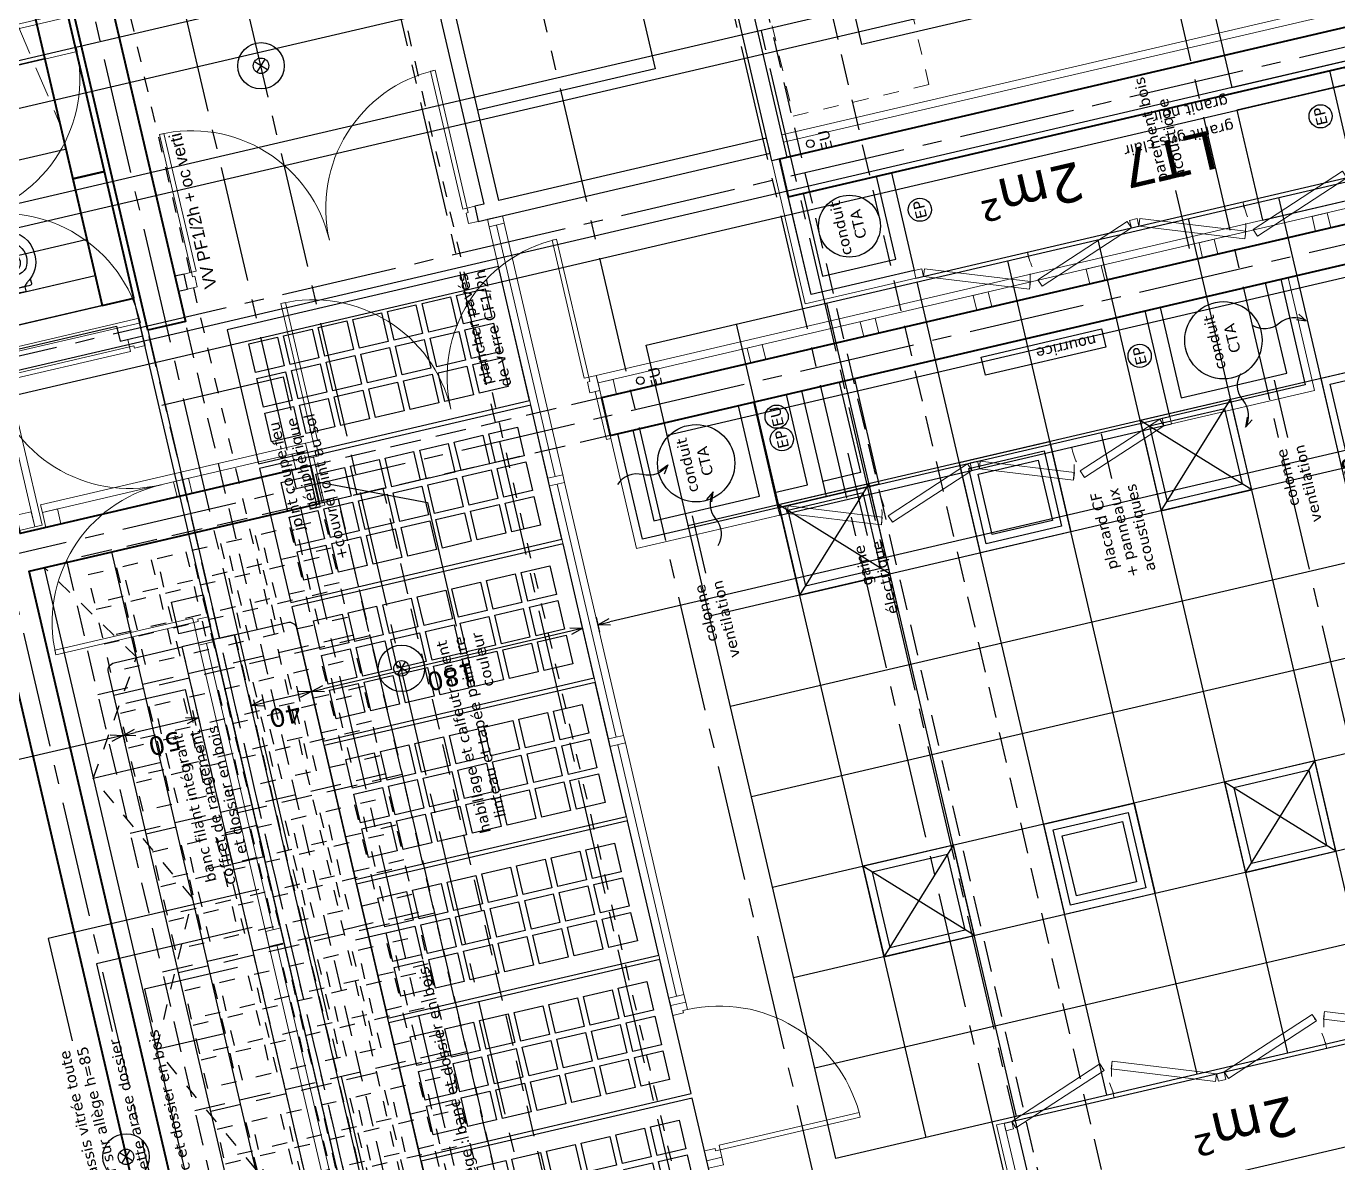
# Model space of a CAD drawing. Header units: metres. Extents: x -49 to 867749, y -579737 to 170817.
# Drawn here: x 867379.56 to 867388.03, y -409025.56 to -409018.21 of the extents above; entities that cross this region are included whole.
import ezdxf
from ezdxf.enums import TextEntityAlignment as Align

# ---------------------------------------------------------------- set-up
doc = ezdxf.new("R2010")
doc.units = ezdxf.units.M
doc.header["$MEASUREMENT"] = 0
doc.header["$PDMODE"] = 3
doc.header["$PDSIZE"] = 0.1
for name, pattern in [('01', [0.15, 0.1, -0.05]), ('02', [0.28, 0.2, -0.08]), ('AXES2', [1.125, 0.75, -0.125, 0.125, -0.125]), ('POINTILLE', [0.25, 0, -0.25])]:
    doc.linetypes.add(name, pattern=pattern)
for name, color, linetype in [('00-AXE-0.00', 14, 'AXES2'), ('01-CLOISON-0.25', 3, 'Continuous'), ('01-SANITAIRE-0.15', 44, 'Continuous'), ('02-VU-CACHE-01-0.10', 133, '01'), ('02-VU-CACHE-02-0.10', 133, '02'), ('02-VU-POINT-05-0.10', 133, 'POINTILLE'), ('06-COT-50&100-0.20', 2, 'Continuous'), ('06-TXT-DETAILS-DIVERS-02.20', 2, 'Continuous'), ('06-TXT-DIVERS-0.20', 70, 'Continuous'), ('06-TXT-ETIQUETTES SURFACES', 210, 'Continuous'), ('07-CHAUFFAGE-0.13', 210, 'Continuous'), ('07-CTA-0.13', 163, 'Continuous'), ('07-PLAFONDS-0.13', 5, 'Continuous'), ('07-SOLS-0.13', 211, 'Continuous'), ('08-VU-0.08', 56, 'Continuous'), ('08-VU-0.13', 44, 'Continuous'), ('08-VU-0.20', 32, 'Continuous'), ('10-DEMOL-GO-0.25', 1, 'Continuous')]:
    doc.layers.add(name, color=color, linetype=linetype)
for name, color, linetype, lineweight in [('01-BETON-0.40', 4, 'Continuous', 40), ('01-MEN-CP-0.15', 2, 'Continuous', 18), ('01-MOBILIER-0.10', 10, 'Continuous', 9)]:
    doc.layers.add(name, color=color, linetype=linetype, lineweight=lineweight)
doc.styles.add('COT', font='verdana.ttf')
doc.styles.add('locaux 100', font='verdana.ttf', dxfattribs={"height": 0.22})
doc.styles.add('locaux 20', font='verdana.ttf', dxfattribs={"height": 0.07})
doc.styles.get("Standard").update_dxf_attribs({"font": 'arial.ttf'})
doc.dimstyles.new('COT50', dxfattribs={"dimtxt": 0.12, "dimasz": 0.08, "dimexe": 0.05, "dimexo": 0, "dimgap": 0.05, "dimtad": 1, "dimdec": 0, "dimlfac": 100, "dimzin": 0, "dimdsep": 46, "dimtxsty": 'COT', "dimblk": 'OPEN30', "dimcen": 0.04, "dimdle": 0.05, "dimclrd": 256, "dimclre": 256, "dimclrt": 6, "dimadec": 0, "dimazin": 0, "dimtm": 1e-09, "dimtfac": 1, "dimtdec": 0, "dimtmove": 1, "dimatfit": 0, "dimldrblk": 'OPEN30', "dimfxl": 0.05, "dimfxlon": 1, "dimtolj": 1, "dimtzin": 0, "dimlwd": -1, "dimlwe": -1, "dimarcsym": 0})

# ---------------------------------------------------------------- blocks, each defined once
blk = doc.blocks.new('ModulePlancherVerre')
at = {"layer": '08-VU-0.13'}
for points in [[(0.12, 1.685), (0.31, 1.685), (0.31, 1.495), (0.12, 1.495)], [(0.35, 1.685), (0.54, 1.685), (0.54, 1.495), (0.35, 1.495)], [(0.58, 1.685), (0.77, 1.685), (0.77, 1.495), (0.58, 1.495)], [(0.12, 1.455), (0.31, 1.455), (0.31, 1.265), (0.12, 1.265)], [(0.35, 1.455), (0.54, 1.455), (0.54, 1.265), (0.35, 1.265)], [(0.58, 1.455), (0.77, 1.455), (0.77, 1.265), (0.58, 1.265)], [(0.12, 1.225), (0.31, 1.225), (0.31, 1.035), (0.12, 1.035)], [(0.35, 1.225), (0.54, 1.225), (0.54, 1.035), (0.35, 1.035)], [(0.58, 1.225), (0.77, 1.225), (0.77, 1.035), (0.58, 1.035)], [(0.12, 0.995), (0.31, 0.995), (0.31, 0.805), (0.12, 0.805)], [(0.35, 0.995), (0.54, 0.995), (0.54, 0.805), (0.35, 0.805)], [(0.58, 0.995), (0.77, 0.995), (0.77, 0.805), (0.58, 0.805)], [(0.12, 0.765), (0.31, 0.765), (0.31, 0.575), (0.12, 0.575)], [(0.35, 0.765), (0.54, 0.765), (0.54, 0.575), (0.35, 0.575)], [(0.58, 0.765), (0.77, 0.765), (0.77, 0.575), (0.58, 0.575)], [(0.12, 0.535), (0.31, 0.535), (0.31, 0.345), (0.12, 0.345)], [(0.35, 0.535), (0.54, 0.535), (0.54, 0.345), (0.35, 0.345)], [(0.58, 0.535), (0.77, 0.535), (0.77, 0.345), (0.58, 0.345)], [(0.12, 0.305), (0.31, 0.305), (0.31, 0.115), (0.12, 0.115)], [(0.35, 0.305), (0.54, 0.305), (0.54, 0.115), (0.35, 0.115)], [(0.58, 0.305), (0.77, 0.305), (0.77, 0.115), (0.58, 0.115)]]:
    blk.add_lwpolyline(points, close=True, dxfattribs=at)
at = {"layer": '08-VU-0.20'}
blk.add_lwpolyline([(0, 0), (0.89, 0), (0.89, 1.8), (0, 1.8)], close=True, dxfattribs=at)
blk = doc.blocks.new('LuminaireSuspendu')
for p, q in [((-0.0354, 0.0354), (0.0354, -0.0354)), ((-0.0354, -0.0354), (0.0354, 0.0354))]:
    blk.add_line(p, q)
for radius in [0.15, 0.05]:
    blk.add_circle((0, 0), radius)
blk = doc.blocks.new('_Open30')
at = {"color": 0, "linetype": 'ByBlock', "lineweight": -2}
for p, q in [((-1, 0.27), (0, 0)), ((0, 0), (-1, -0.27)), ((0, 0), (-1, 0))]:
    blk.add_line(p, q, dxfattribs=at)
blk = doc.blocks.new('*D174')
at = {"layer": '06-COT-50&100-0.20', "transparency": 16777216}
for p, q in [((867383.164, -409022.1551), (867383.1413, -409022.0577)), ((867383.0747, -409022.1246), (867381.4776, -409022.4969)), ((867381.3883, -409022.4664), (867381.411, -409022.5638))]:
    blk.add_line(p, q, dxfattribs=at)
at = {"layer": 'Defpoints', "color": 0, "transparency": 16777216}
for p in [(867381.3282, -409022.2084), (867383.2218, -409022.4029), (867381.3997, -409022.5151)]:
    blk.add_point(p, dxfattribs=at)
at = {"layer": '06-COT-50&100-0.20', "transparency": 16777216, "xscale": 0.08, "yscale": 0.08, "zscale": 0.08}
for p, rotation in [((867383.1527, -409022.1064), 13.12127038304243), ((867381.3997, -409022.5151), 193.1212703830424)]:
    blk.add_blockref('_Open30', p, dxfattribs=dict(at, rotation=rotation))
at = {"layer": '06-COT-50&100-0.20', "color": 6, "transparency": 16777216, "insert": (867382.3017, -409022.4206), "char_height": 0.12, "attachment_point": 5, "rotation": 193.12127, "style": 'COT'}
blk.add_mtext('\\A1;180', dxfattribs=at)
blk = doc.blocks.new('*D175')
at = {"layer": '06-COT-50&100-0.20', "transparency": 16777216}
for p, q in [((867380.1699, -409022.7497), (867380.1926, -409022.8471)), ((867380.1033, -409022.8165), (867378.5062, -409023.1888)), ((867378.4169, -409023.1583), (867378.4396, -409023.2557))]:
    blk.add_line(p, q, dxfattribs=at)
at = {"layer": 'Defpoints', "color": 0, "transparency": 16777216}
for p in [(867380.0859, -409022.3894), (867378.2951, -409022.6357), (867378.4282, -409023.207)]:
    blk.add_point(p, dxfattribs=at)
at = {"layer": '06-COT-50&100-0.20', "transparency": 16777216, "xscale": 0.08, "yscale": 0.08, "zscale": 0.08}
for p, rotation in [((867380.1812, -409022.7984), 13.12127038304243), ((867378.4282, -409023.207), 193.1212703830424)]:
    blk.add_blockref('_Open30', p, dxfattribs=dict(at, rotation=rotation))
at = {"layer": '06-COT-50&100-0.20', "color": 6, "transparency": 16777216, "insert": (867379.3303, -409023.1125), "char_height": 0.12, "attachment_point": 5, "rotation": 193.12127, "style": 'COT'}
blk.add_mtext('\\A1;180', dxfattribs=at)
blk = doc.blocks.new('Eclairage-Pl-60x60')
for p, q in [((-0.3, 0.3), (0.3, -0.3)), ((-0.3, -0.3), (0.3, 0.3))]:
    blk.add_line(p, q)
for points in [[(-0.3, -0.3), (0.3, -0.3), (0.3, 0.3), (-0.3, 0.3)], [(-0.25, -0.25), (0.25, -0.25), (0.25, 0.25), (-0.25, 0.25)]]:
    blk.add_lwpolyline(points, close=True)
blk = doc.blocks.new('P180')
for points in [[(-1.85, 0.915), (-1.85, 0), (-1.88, 0), (-1.88, 0.915)], [(-0.08, 0.915), (-0.08, 0), (-0.05, 0), (-0.05, 0.915)], [(0, 0), (0, -0.1), (-0.065, -0.1), (-0.065, -0.03), (-0.05, -0.03), (-0.05, 0)]]:
    blk.add_lwpolyline(points, close=True)
at = {"linetype": 'Continuous'}
blk.add_lwpolyline([(-1.93, 0), (-1.93, -0.1), (-1.865, -0.1), (-1.865, -0.03), (-1.88, -0.03), (-1.88, 0)], close=True, dxfattribs=at)
for centre, start, end in [((-1.88, 0), 0, 90), ((-0.05, 0), 90, 180)]:
    blk.add_arc(centre, 0.915, start, end)
at = {"linetype": 'Continuous', "text_generation_flag": 6}
blk.add_attdef('TEXTE', (-0.1883, 0.5982), '', height=0.08, rotation=90, dxfattribs=at)
blk = doc.blocks.new('*D180')
at = {"layer": '06-COT-50&100-0.20', "transparency": 16777216}
for p, q in [((867380.6568, -409022.6362), (867380.6795, -409022.7335)), ((867380.1699, -409022.7497), (867380.1926, -409022.8471)), ((867380.5903, -409022.703), (867380.2592, -409022.7802))]:
    blk.add_line(p, q, dxfattribs=at)
at = {"layer": 'Defpoints', "color": 0, "transparency": 16777216}
for p in [(867380.5615, -409022.2272), (867380.0859, -409022.3894), (867380.1812, -409022.7984)]:
    blk.add_point(p, dxfattribs=at)
at = {"layer": '06-COT-50&100-0.20', "transparency": 16777216, "xscale": 0.08, "yscale": 0.08, "zscale": 0.08}
for p, rotation in [((867380.6682, -409022.6848), 13.12127038304243), ((867380.1812, -409022.7984), 193.1212703830424)]:
    blk.add_blockref('_Open30', p, dxfattribs=dict(at, rotation=rotation))
at = {"layer": '06-COT-50&100-0.20', "color": 6, "transparency": 16777216, "insert": (867380.4502, -409022.8511), "char_height": 0.12, "attachment_point": 5, "rotation": 193.12127, "style": 'COT'}
blk.add_mtext('\\A1;50', dxfattribs=at)
blk = doc.blocks.new('*D181')
at = {"layer": '06-COT-50&100-0.20', "transparency": 16777216}
for p, q in [((867381.3875, -409022.4668), (867381.4102, -409022.5642)), ((867380.9979, -409022.5576), (867381.0206, -409022.655)), ((867381.3209, -409022.5337), (867381.0872, -409022.5882))]:
    blk.add_line(p, q, dxfattribs=at)
at = {"layer": 'Defpoints', "color": 0, "transparency": 16777216}
for p in [(867380.9024, -409022.1477), (867381.3033, -409022.1056), (867381.0093, -409022.6063)]:
    blk.add_point(p, dxfattribs=at)
at = {"layer": '06-COT-50&100-0.20', "transparency": 16777216, "xscale": 0.08, "yscale": 0.08, "zscale": 0.08}
for p, rotation in [((867381.3988, -409022.5155), 13.12127038304243), ((867381.0093, -409022.6063), 193.1212703830424)]:
    blk.add_blockref('_Open30', p, dxfattribs=dict(at, rotation=rotation))
at = {"layer": '06-COT-50&100-0.20', "color": 6, "transparency": 16777216, "insert": (867381.2296, -409022.6704), "char_height": 0.12, "attachment_point": 5, "rotation": 193.12127, "style": 'COT'}
blk.add_mtext('\\A1;40', dxfattribs=at)
blk = doc.blocks.new('P90')
at = {"linetype": 'Continuous'}
for points in [[(-0.05, 0.9295), (-0.05, 0), (-0.08, 0), (-0.08, 0.9295)], [(-0.965, -0.03), (-0.965, -0.1), (-1.03, -0.1), (-1.03, 0), (-0.98, 0), (-0.98, -0.03)], [(0, 0), (0, -0.1), (-0.065, -0.1), (-0.065, -0.03), (-0.05, -0.03), (-0.05, 0)]]:
    blk.add_lwpolyline(points, close=True, dxfattribs=at)
blk.add_arc((-0.0434, -0.0064), 0.9366, 92.23877, 179.60621, dxfattribs=at)
at = {"linetype": 'Continuous', "text_generation_flag": 6}
blk.add_attdef('TEXTE', text='', height=0.08, rotation=90, dxfattribs=at).set_placement((-0.1883, 0.4692), align=Align.CENTER)
blk = doc.blocks.new('*D185')
at = {"layer": '06-COT-50&100-0.20', "transparency": 16777216}
for p, q in [((867393.2014, -409019.712), (867393.2241, -409019.8094)), ((867393.1349, -409019.7789), (867383.3278, -409022.0649)), ((867383.2385, -409022.0344), (867383.2612, -409022.1318))]:
    blk.add_line(p, q, dxfattribs=at)
at = {"layer": 'Defpoints', "color": 0, "transparency": 16777216}
for p in [(867392.6646, -409017.4088), (867382.6336, -409019.439), (867383.2499, -409022.0831)]:
    blk.add_point(p, dxfattribs=at)
at = {"layer": '06-COT-50&100-0.20', "transparency": 16777216, "xscale": 0.08, "yscale": 0.08, "zscale": 0.08}
for p, rotation in [((867393.2128, -409019.7607), 13.12127038304243), ((867383.2499, -409022.0831), 193.1212703830424)]:
    blk.add_blockref('_Open30', p, dxfattribs=dict(at, rotation=rotation))
at = {"layer": '06-COT-50&100-0.20', "color": 6, "transparency": 16777216, "insert": (867388.2569, -409021.0315), "char_height": 0.12, "attachment_point": 5, "rotation": 193.12127, "style": 'COT'}
blk.add_mtext('\\A1;1023', dxfattribs=at)
blk = doc.blocks.new('AID432')
for points, knots in [([(-0.0314, 0.0323), (-0.033, 0.0324), (-0.0346, 0.0321), (-0.0362, 0.0328), (-0.0362, 0.0328), (-0.0381, 0.0336), (-0.0397, 0.0348), (-0.0409, 0.0362), (-0.0409, 0.0362), (-0.0453, 0.0416), (-0.0509, 0.0475), (-0.0575, 0.0533), (-0.0575, 0.0533), (-0.0641, 0.059), (-0.0707, 0.0638), (-0.0758, 0.0668), (-0.0758, 0.0668), (-0.1187, 0.0979), (-0.1496, 0.1516), (-0.1496, 0.2167), (-0.1496, 0.2167), (-0.1496, 0.316), (-0.0882, 0.397), (0, 0.3974), (0, 0.3974), (0.0882, 0.3977), (0.1496, 0.3168), (0.1496, 0.2175), (0.1496, 0.2175), (0.1496, 0.1523), (0.1187, 0.0986), (0.0758, 0.0675), (0.0758, 0.0675), (0.0706, 0.0646), (0.064, 0.0598), (0.0575, 0.054), (0.0575, 0.054), (0.0509, 0.0482), (0.0453, 0.0423), (0.0409, 0.0369), (0.0409, 0.0369), (0.0397, 0.0355), (0.0381, 0.0343), (0.0362, 0.0335), (0.0362, 0.0335), (0.0346, 0.0329), (0.033, 0.0324), (0.0314, 0.0323), (0.0314, 0.0323), (0.0314, 0.0323), (-0.0314, 0.0323), (-0.0314, 0.0323)], [0, 0, 0, 0, 0.071429, 0.071429, 0.071429, 0.071439, 0.142857, 0.142857, 0.142857, 0.142867, 0.214286, 0.214286, 0.214286, 0.214296, 0.285714, 0.285714, 0.285714, 0.285724, 0.357143, 0.357143, 0.357143, 0.357153, 0.428571, 0.428571, 0.428571, 0.428581, 0.5, 0.5, 0.5, 0.50001, 0.571429, 0.571429, 0.571429, 0.571439, 0.642857, 0.642857, 0.642857, 0.642867, 0.714286, 0.714286, 0.714286, 0.714296, 0.785714, 0.785714, 0.785714, 0.785724, 0.857143, 0.857143, 0.857143, 0.857153, 1, 1, 1, 1]), ([(0, 0.1173), (-0.0701, 0.1183), (-0.0925, 0.164), (-0.0933, 0.2178), (-0.0933, 0.2178), (-0.094, 0.2716), (-0.0511, 0.3331), (0, 0.3356), (0, 0.3356), (0.0511, 0.3338), (0.094, 0.2723), (0.0933, 0.2185), (0.0933, 0.2185), (0.0925, 0.1647), (0.0701, 0.1191), (0, 0.1173)], [0, 0, 0, 0, 0.2, 0.2, 0.2, 0.20001, 0.4, 0.4, 0.4, 0.40001, 0.6, 0.6, 0.6, 0.60001, 1, 1, 1, 1]), ([(0, 0.1453), (-0.025, 0.1449), (-0.0471, 0.1687), (-0.0471, 0.1999), (-0.0471, 0.1999), (-0.0471, 0.2312), (-0.0248, 0.2561), (0, 0.2565), (0, 0.2565), (0.0248, 0.2568), (0.0471, 0.2319), (0.0471, 0.2006), (0.0471, 0.2006), (0.0471, 0.1694), (0.025, 0.1456), (0, 0.1453)], [0, 0, 0, 0, 0.2, 0.2, 0.2, 0.20001, 0.4, 0.4, 0.4, 0.40001, 0.6, 0.6, 0.6, 0.60001, 1, 1, 1, 1]), ([(-0.0861, 0.0745), (-0.0861, 0.0745), (-0.0861, 0.0444), (-0.0861, 0.0444), (-0.0861, 0.0444), (-0.0861, 0.0374), (-0.0803, 0.0323), (-0.0733, 0.0323), (-0.0733, 0.0323), (-0.0733, 0.0323), (-0.0332, 0.0323), (-0.0332, 0.0323), (-0.0332, 0.0323), (-0.0332, 0.0323), (0.0313, 0.0323), (0.0313, 0.0323), (0.0313, 0.0323), (0.0313, 0.0323), (0.0733, 0.0323), (0.0733, 0.0323), (0.0733, 0.0323), (0.0803, 0.0323), (0.0861, 0.0381), (0.0861, 0.0451), (0.0861, 0.0451), (0.0861, 0.0451), (0.0861, 0.0752), (0.0861, 0.0752)], [0, 0, 0, 0, 0.125, 0.125, 0.125, 0.12501, 0.25, 0.25, 0.25, 0.25001, 0.375, 0.375, 0.375, 0.37501, 0.5, 0.5, 0.5, 0.50001, 0.625, 0.625, 0.625, 0.62501, 0.75, 0.75, 0.75, 0.75001, 1, 1, 1, 1]), ([(-0.0394, 0.0322), (-0.0394, 0.0322), (-0.0394, 0.005), (-0.0394, 0.005), (-0.0394, 0.005), (-0.0394, 0.0007), (-0.0385, 0), (-0.0348, 0), (-0.0348, 0), (-0.0348, 0), (0.0348, 0), (0.0348, 0), (0.0348, 0), (0.0385, 0), (0.0394, 0.0006), (0.0394, 0.0053), (0.0394, 0.0053), (0.0394, 0.0053), (0.0394, 0.0321), (0.0394, 0.0321)], [0, 0, 0, 0, 0.166667, 0.166667, 0.166667, 0.166677, 0.333333, 0.333333, 0.333333, 0.333343, 0.5, 0.5, 0.5, 0.50001, 0.666667, 0.666667, 0.666667, 0.666677, 1, 1, 1, 1])]:
    blk.add_open_spline(points, degree=3, knots=knots)
blk = doc.blocks.new('*D843')
at = {"layer": '06-COT-50&100-0.20', "transparency": 16777216}
for p, q in [((867388.7045, -409019.6079), (867388.8019, -409019.5852)), ((867393.4566, -409039.774), (867388.7714, -409019.6745)), ((867393.426, -409039.8633), (867393.5234, -409039.8406))]:
    blk.add_line(p, q, dxfattribs=at)
at = {"layer": 'Defpoints', "color": 0, "transparency": 16777216}
for p in [(867388.7532, -409019.5966), (867387.7002, -409019.842), (867393.0415, -409039.9529)]:
    blk.add_point(p, dxfattribs=at)
at = {"layer": '06-COT-50&100-0.20', "transparency": 16777216, "xscale": 0.08, "yscale": 0.08, "zscale": 0.08}
for p, rotation in [((867388.7532, -409019.5966), 103.1212703830424), ((867393.4747, -409039.8519), 283.1212703830424)]:
    blk.add_blockref('_Open30', p, dxfattribs=dict(at, rotation=rotation))
at = {"layer": '06-COT-50&100-0.20', "color": 6, "transparency": 16777216, "insert": (867391.0042, -409029.7498), "char_height": 0.12, "attachment_point": 5, "rotation": 103.12127, "style": 'COT'}
blk.add_mtext('\\A1;2080', dxfattribs=at)
blk = doc.blocks.new('A$C7BBE718B')
at = {"layer": '01-SANITAIRE-0.15'}
blk.add_lwpolyline([(0.0604, 0.0246), (0, 0), (0.0369, 0.0538)], dxfattribs=at)
blk.add_lwpolyline([(0, 0, -0.319902), (0.1732, 0.0247, 0.319902), (0.3463, 0.0495)], format="xyb", dxfattribs=at)
blk = doc.blocks.new('A$C63F82283')
at = {"layer": '02-VU-CACHE-01-0.10'}
for points in [[(0.12, 1.685), (0.31, 1.685), (0.31, 1.495), (0.12, 1.495)], [(0.35, 1.685), (0.54, 1.685), (0.54, 1.495), (0.35, 1.495)], [(0.58, 1.685), (0.77, 1.685), (0.77, 1.495), (0.58, 1.495)], [(0.12, 1.455), (0.31, 1.455), (0.31, 1.265), (0.12, 1.265)], [(0.35, 1.455), (0.54, 1.455), (0.54, 1.265), (0.35, 1.265)], [(0.58, 1.455), (0.77, 1.455), (0.77, 1.265), (0.58, 1.265)], [(0.12, 1.225), (0.31, 1.225), (0.31, 1.035), (0.12, 1.035)], [(0.35, 1.225), (0.54, 1.225), (0.54, 1.035), (0.35, 1.035)], [(0.58, 1.225), (0.77, 1.225), (0.77, 1.035), (0.58, 1.035)], [(0.12, 0.995), (0.31, 0.995), (0.31, 0.805), (0.12, 0.805)], [(0.35, 0.995), (0.54, 0.995), (0.54, 0.805), (0.35, 0.805)], [(0.58, 0.995), (0.77, 0.995), (0.77, 0.805), (0.58, 0.805)], [(0.12, 0.765), (0.31, 0.765), (0.31, 0.575), (0.12, 0.575)], [(0.35, 0.765), (0.54, 0.765), (0.54, 0.575), (0.35, 0.575)], [(0.58, 0.765), (0.77, 0.765), (0.77, 0.575), (0.58, 0.575)], [(0.12, 0.535), (0.31, 0.535), (0.31, 0.345), (0.12, 0.345)], [(0.35, 0.535), (0.54, 0.535), (0.54, 0.345), (0.35, 0.345)], [(0.58, 0.535), (0.77, 0.535), (0.77, 0.345), (0.58, 0.345)], [(0.12, 0.305), (0.31, 0.305), (0.31, 0.115), (0.12, 0.115)], [(0.35, 0.305), (0.54, 0.305), (0.54, 0.115), (0.35, 0.115)], [(0.58, 0.305), (0.77, 0.305), (0.77, 0.115), (0.58, 0.115)]]:
    blk.add_lwpolyline(points, close=True, dxfattribs=at)
at = {"layer": '02-VU-CACHE-02-0.10'}
blk.add_lwpolyline([(0, 0), (0.89, 0), (0.89, 1.8), (0, 1.8)], close=True, dxfattribs=at)
blk = doc.blocks.new('A$C6E921B32')
at = {"layer": '07-SOLS-0.13'}
for points in [[(0.8793, 2.6), (0.8791, 12.8308), (0.7291, 12.8308), (0.7293, 2.6)], [(1.9293, 2.6), (1.9291, 12.8308), (1.7791, 12.8308), (1.7793, 2.6)], [(2.8293, 2.6), (2.8291, 12.8308), (2.5291, 12.8308), (2.5293, 2.6)]]:
    blk.add_lwpolyline(points, close=True, dxfattribs=at)
at = {"layer": '08-VU-0.08'}
for points in [[(0.7293, 4.7), (0, 4.7), (0, 2.7), (0.7293, 2.7)], [(1.7793, 4.7), (0.8793, 4.7), (0.8793, 2.7), (1.7793, 2.7)]]:
    blk.add_lwpolyline(points, close=True, dxfattribs=at)
at = {"layer": '07-SOLS-0.13', "char_height": 0.07, "width": 1.719112, "attachment_point": 4, "rotation": 90, "style": 'locaux 20'}
for s, insert in [('granit gris clair', (0.6443, 4.7424)), ('granit noir', (0.8107, 4.7424))]:
    blk.add_mtext(s, dxfattribs=dict(at, insert=insert))
blk = doc.blocks.new('*D850')
at = {"layer": '06-COT-50&100-0.20', "transparency": 16777216}
for p, q in [((867387.2128, -409012.768), (867387.1154, -409012.7907)), ((867388.6443, -409019.1291), (867387.1823, -409012.8572)), ((867388.7111, -409019.1957), (867388.6137, -409019.2184))]:
    blk.add_line(p, q, dxfattribs=at)
at = {"layer": 'Defpoints', "color": 0, "transparency": 16777216}
for p in [(867387.997, -409012.5852), (867387.1641, -409012.7793), (867389.5926, -409018.9902)]:
    blk.add_point(p, dxfattribs=at)
at = {"layer": '06-COT-50&100-0.20', "transparency": 16777216, "xscale": 0.08, "yscale": 0.08, "zscale": 0.08}
for p, rotation in [((867387.1641, -409012.7793), 103.1212703830424), ((867388.6624, -409019.207), 283.1212703830424)]:
    blk.add_blockref('_Open30', p, dxfattribs=dict(at, rotation=rotation))
at = {"layer": '06-COT-50&100-0.20', "color": 6, "transparency": 16777216, "insert": (867387.8038, -409016.0187), "char_height": 0.12, "attachment_point": 5, "rotation": 103.12127, "style": 'COT'}
blk.add_mtext('\\A1;660', dxfattribs=at)

msp = doc.modelspace()

# ---------------------------------------------------------------- linework, layer by layer
at = {"layer": '00-AXE-0.00'}
for p, q in [((867394.2401, -409060.8526), (867380.1955, -409000.6007)), ((867391.9808, -409061.0712), (867377.9361, -409000.8193)), ((867397.044, -409061.167), (867382.9993, -409000.9151)), ((867387.1272, -409048.7423), (867376.0594, -409001.2611)), ((867394.3101, -409061.8042), (867380.2655, -409001.5523)), ((867393.1387, -409062.0773), (867379.094, -409001.8254)), ((867391.3349, -409062.4977), (867377.2903, -409002.2458)), ((867390.9474, -409062.5881), (867376.9028, -409002.3362)), ((867386.0939, -409050.2592), (867375.026, -409002.7779)), ((867393.9944, -409016.9705), (867379.3125, -409020.3928)), ((867392.9611, -409018.4874), (867378.2791, -409021.9097))]:
    msp.add_line(p, q, dxfattribs=at)
at = {"layer": '01-BETON-0.40'}
for points in [[(867384.4243, -409019.0729), (867384.4811, -409019.3164), (867393.1028, -409017.3067), (867393.0461, -409017.0632)], [(867380.3407, -409020.1788), (867379.7019, -409017.4382), (867379.9454, -409017.3814), (867380.5842, -409020.1221)], [(867379.6629, -409017.4473), (867379.4584, -409017.4949), (867379.8561, -409019.2009), (867380.0606, -409019.1532)], [(867383.2741, -409020.617), (867383.3309, -409020.8605), (867392.0695, -409018.8235), (867392.0127, -409018.5801)], [(867379.8561, -409019.2009), (867380.047, -409020.0197), (867380.2515, -409019.9721), (867380.0606, -409019.1532)], [(867379.0236, -409020.4783), (867384.2105, -409042.7302), (867384.454, -409042.6734), (867384.3518, -409042.2352), (867386.2295, -409041.7975), (867386.1728, -409041.554), (867384.2951, -409041.9917), (867379.5736, -409021.7363), (867381.4513, -409021.2986), (867381.3945, -409021.0552), (867379.5168, -409021.4929), (867379.2671, -409020.4216), (867379.0236, -409020.4783)]]:
    msp.add_lwpolyline(points, close=True, dxfattribs=at)
at = {"layer": '01-CLOISON-0.25'}
for points in [[(867381.719, -409015.9561), (867381.5271, -409015.1327), (867383.4526, -409014.6839), (867384.473, -409019.0616), (867384.3756, -409019.0843), (867383.3779, -409014.804), (867381.6472, -409015.2074), (867381.8164, -409015.9334)], [(867384.3416, -409018.9382), (867382.6109, -409019.3416), (867382.0502, -409016.9365), (867381.9528, -409016.9592), (867382.5135, -409019.3643), (867382.4546, -409019.378), (867382.4773, -409019.4754), (867384.3643, -409019.0356)], [(867388.1298, -409019.1332), (867387.9822, -409018.5003), (867388.0796, -409018.4776), (867388.2045, -409019.0131), (867388.6768, -409018.903), (867388.552, -409018.3675), (867388.6493, -409018.3448), (867388.7969, -409018.9777)], [(867384.6286, -409019.9493), (867384.4811, -409019.3164), (867384.5785, -409019.2937), (867384.7033, -409019.8293), (867385.1757, -409019.7192), (867385.0508, -409019.1836), (867385.1482, -409019.1609), (867385.2957, -409019.7938)], [(867380.5977, -409019.9136), (867380.575, -409019.8162), (867380.5161, -409019.8299), (867380.5388, -409019.9273)], [(867387.6647, -409019.8503), (867387.8236, -409020.532), (867386.9471, -409020.7363), (867386.7882, -409020.0546), (867386.8856, -409020.0319), (867387.0218, -409020.6162), (867387.7035, -409020.4573), (867387.5673, -409019.873)], [(867377.849, -409020.722), (867377.8411, -409020.688), (867380.1394, -409020.1522), (867380.1621, -409020.2496), (867380.3082, -409020.2155), (867380.2515, -409019.9721), (867370.4541, -409022.2558), (867370.3361, -409021.7494), (867370.19, -409021.7834), (867370.3421, -409022.436), (867377.695, -409020.722), (867377.7029, -409020.7561)], [(867384.2561, -409020.6448), (867384.415, -409021.3266), (867383.5385, -409021.5309), (867383.3796, -409020.8492), (867383.477, -409020.8265), (867383.6132, -409021.4108), (867384.2949, -409021.2519), (867384.1587, -409020.6675)], [(867391.1162, -409024.7521), (867391.1616, -409024.9468), (867384.2908, -409026.5484), (867384.2454, -409026.3536)]]:
    msp.add_lwpolyline(points, close=True, dxfattribs=at)
for points in [[(867384.3923, -409021.2292), (867384.6065, -409021.1792), (867384.4703, -409020.5949), (867384.5677, -409020.5722), (867384.7266, -409021.2539), (867384.415, -409021.3266)], [(867384.8112, -409020.5154), (867384.9474, -409021.0998), (867384.7039, -409021.1565)], [(867384.9086, -409020.4927), (867385.0675, -409021.1745), (867384.7266, -409021.2539)]]:
    msp.add_lwpolyline(points, dxfattribs=at)
at = {"layer": '01-MEN-CP-0.15'}
for p, q in [((867382.9753, -409021.1255), (867382.5962, -409019.4991)), ((867383.3681, -409022.8103), (867382.9867, -409021.1741)), ((867381.1517, -409024.0543), (867380.7204, -409022.2039)), ((867383.7585, -409024.4854), (867383.3794, -409022.859)), ((867381.6021, -409025.9867), (867381.1744, -409024.1517))]:
    msp.add_line(p, q, dxfattribs=at)
for points in [[(867384.4503, -409018.9642), (867384.439, -409018.9155), (867390.5286, -409017.496), (867390.54, -409017.5447)], [(867383.2514, -409020.5196), (867383.2401, -409020.471), (867389.4952, -409019.0129), (867389.5066, -409019.0616)], [(867385.2957, -409019.7938), (867384.6286, -409019.9493), (867384.4243, -409019.0729), (867384.3756, -409019.0843), (867384.5913, -409020.0094), (867385.3071, -409019.8425)], [(867387.5145, -409019.5703), (867387.4872, -409019.5284), (867388.0651, -409019.1514), (867388.0924, -409019.1933)], [(867382.6449, -409019.4877), (867382.6336, -409019.439), (867382.5362, -409019.4617), (867382.5475, -409019.5104)], [(867386.7371, -409019.4579), (867386.7485, -409019.5066), (867386.6998, -409019.5179), (867386.6884, -409019.4692)], [(867387.4335, -409019.5892), (867387.4395, -409019.5396), (867386.7544, -409019.4569), (867386.7485, -409019.5066)], [(867387.868, -409019.4435), (867387.8907, -409019.5409), (867387.9881, -409019.5182), (867387.9654, -409019.4208)], [(867382.6449, -409019.4877), (867383.024, -409021.1141), (867382.9266, -409021.1368), (867382.5475, -409019.5104)], [(867386.1219, -409019.8949), (867386.0946, -409019.8531), (867386.6724, -409019.476), (867386.6998, -409019.5179)], [(867387.1376, -409019.6138), (867387.1603, -409019.7112), (867387.2577, -409019.6885), (867387.235, -409019.5911)], [(867385.3444, -409019.7825), (867385.3558, -409019.8312), (867385.3071, -409019.8425), (867385.2957, -409019.7938)], [(867386.0408, -409019.9138), (867386.0468, -409019.8642), (867385.3618, -409019.7815), (867385.3558, -409019.8312)], [(867386.4072, -409019.784), (867386.4299, -409019.8814), (867386.5273, -409019.8587), (867386.5046, -409019.7613)], [(867386.9471, -409020.7363), (867387.8236, -409020.532), (867387.6647, -409019.8503), (867387.7134, -409019.839), (867387.8836, -409020.5694), (867386.9584, -409020.785)], [(867385.6768, -409019.9543), (867385.6995, -409020.0517), (867385.7969, -409020.029), (867385.7742, -409019.9316)], [(867384.9464, -409020.1246), (867384.9691, -409020.2219), (867385.0664, -409020.1992), (867385.0437, -409020.1019)], [(867384.2159, -409020.2948), (867384.2386, -409020.3922), (867384.336, -409020.3695), (867384.3133, -409020.2721)], [(867379.3645, -409020.3989), (867379.6097, -409021.4507), (867379.6584, -409021.4393), (867379.4132, -409020.3875)], [(867383.3354, -409020.88), (867383.2628, -409020.5683), (867383.2335, -409020.5752), (867383.3062, -409020.8868)], [(867383.2514, -409020.5196), (867383.2741, -409020.617), (867383.3715, -409020.5943), (867383.3488, -409020.4969)], [(867386.9471, -409020.7363), (867386.9584, -409020.785), (867386.9097, -409020.7964), (867386.8984, -409020.7477)], [(867386.8824, -409020.7545), (867386.9097, -409020.7964), (867386.3968, -409021.1311), (867386.3694, -409021.0892)], [(867379.6597, -409021.3569), (867381.3718, -409020.9578), (867381.3605, -409020.9091), (867379.6483, -409021.3082)], [(867384.4263, -409021.3753), (867383.5011, -409021.5909), (867383.3309, -409020.8605), (867383.3796, -409020.8492), (867383.5385, -409021.5309), (867384.415, -409021.3266)], [(867381.2971, -409021.0779), (867381.2744, -409020.9805), (867381.3718, -409020.9578), (867381.3945, -409021.0552)], [(867381.485, -409021.3113), (867381.4124, -409020.9997), (867381.3832, -409021.0065), (867381.4558, -409021.3181)], [(867385.6407, -409021.0439), (867385.668, -409021.0858), (867385.1551, -409021.4205), (867385.1277, -409021.3786)], [(867385.7054, -409021.0258), (867385.7167, -409021.0745), (867385.668, -409021.0858), (867385.6567, -409021.0371)], [(867385.7227, -409021.0248), (867385.7167, -409021.0745), (867386.3248, -409021.1478), (867386.3308, -409021.0982)], [(867380.5303, -409021.2566), (867380.5076, -409021.1592), (867380.605, -409021.1365), (867380.6277, -409021.2339)], [(867383.0354, -409021.1628), (867383.024, -409021.1141), (867382.9266, -409021.1368), (867382.938, -409021.1855)], [(867383.0354, -409021.1628), (867383.4168, -409022.7989), (867383.3194, -409022.8216), (867382.938, -409021.1855)], [(867379.6824, -409021.4543), (867379.6597, -409021.3569), (867379.7571, -409021.3342), (867379.7798, -409021.4316)], [(867384.4637, -409021.3152), (867384.475, -409021.3639), (867384.4263, -409021.3753), (867384.415, -409021.3266)], [(867384.481, -409021.3143), (867384.475, -409021.3639), (867385.0831, -409021.4373), (867385.0891, -409021.3876)], [(867379.5123, -409021.4734), (867379.4896, -409021.376), (867379.587, -409021.3533), (867379.6097, -409021.4507)], [(867380.7691, -409022.1925), (867380.7464, -409022.0952), (867380.649, -409022.1179), (867380.6717, -409022.2152)], [(867382.1049, -409027.9231), (867380.7691, -409022.1925), (867380.6717, -409022.2152), (867382.0075, -409027.9458)], [(867383.4281, -409022.8476), (867383.4168, -409022.7989), (867383.3194, -409022.8216), (867383.3307, -409022.8703)], [(867383.4281, -409022.8476), (867383.8072, -409024.474), (867383.7098, -409024.4967), (867383.3307, -409022.8703)], [(867381.2231, -409024.1403), (867381.2004, -409024.0429), (867381.103, -409024.0656), (867381.1257, -409024.163)], [(867383.7212, -409024.5454), (867383.7098, -409024.4967), (867383.8072, -409024.474), (867383.8186, -409024.5227)], [(867387.3264, -409025.0163), (867387.2991, -409024.9744), (867387.8686, -409024.6028), (867387.8959, -409024.6447)], [(867388.6176, -409024.7153), (867388.6236, -409024.6657), (867387.9485, -409024.5842), (867387.9425, -409024.6338)], [(867385.9532, -409025.3364), (867385.9259, -409025.2945), (867386.4954, -409024.9229), (867386.5227, -409024.9648)], [(867387.2444, -409025.0354), (867387.2504, -409024.9857), (867386.5753, -409024.9043), (867386.5693, -409024.9539)], [(867387.3104, -409025.0231), (867387.2991, -409024.9744), (867387.2504, -409024.9857), (867387.2618, -409025.0344)], [(867386.0248, -409025.9389), (867385.8772, -409025.3058), (867385.8285, -409025.3172), (867385.9761, -409025.9502)], [(867385.8886, -409025.3545), (867385.8772, -409025.3058), (867385.9259, -409025.2945), (867385.9373, -409025.3432)], [(867383.9664, -409025.5972), (867383.955, -409025.5485), (867384.0524, -409025.5258), (867384.0637, -409025.5745)]]:
    msp.add_lwpolyline(points, close=True, dxfattribs=at)
at = {"layer": '01-MEN-CP-0.15', "linetype": '02'}
msp.add_lwpolyline([(867378.8007, -409019.0781, -0.36397), (867379.3819, -409017.9314), (867379.7745, -409018.8511)], format="xyb", dxfattribs=at)
at = {"layer": '01-MEN-CP-0.15'}
msp.add_lwpolyline([(867378.8007, -409019.0781), (867378.8007, -409019.0781), (867379.0277, -409020.052), (867380.0016, -409019.825), (867379.7745, -409018.8511)], dxfattribs=at)
at = {"layer": '01-MEN-CP-0.15', "linetype": '01', "ltscale": 0.5}
for centre, radius, start, end in [((867386.7485, -409019.5066), 0.69, 353.12127, 13.12127), ((867388.0924, -409019.1933), 0.69, 193.12127, 213.12127), ((867385.3558, -409019.8312), 0.69, 353.12127, 13.12127), ((867386.6998, -409019.5179), 0.69, 193.12127, 213.12127), ((867386.9097, -409020.7964), 0.6125, 193.12127, 213.12127), ((867385.7167, -409021.0745), 0.6125, 353.12127, 13.12127), ((867385.668, -409021.0858), 0.6125, 193.12127, 213.12127), ((867384.475, -409021.3639), 0.6125, 353.12127, 13.12127), ((867387.2991, -409024.9744), 0.68, 13.12127, 33.12127), ((867388.6236, -409024.6657), 0.68, 173.12127, 193.12127), ((867385.9259, -409025.2945), 0.68, 13.12127, 33.12127), ((867387.2504, -409024.9857), 0.68, 173.12127, 193.12127)]:
    msp.add_arc(centre, radius, start, end, dxfattribs=at)
at = {"layer": '01-MOBILIER-0.10', "linetype": '01'}
msp.add_lwpolyline([(867384.5137, -409018.7954), (867385.3902, -409018.5911), (867384.9361, -409016.6433), (867384.0596, -409016.8476)], close=True, dxfattribs=at)
at = {"layer": '01-SANITAIRE-0.15', "linetype": '02'}
msp.add_lwpolyline([(867397.376, -409053.0392), (867395.5037, -409045.0067), (867389.6767, -409040.9781), (867382.6332, -409010.7611), (867382.0945, -409010.4261), (867378.3501, -409011.2989), (867378.0151, -409011.8375), (867378.9925, -409016.0305), (867378.6029, -409016.1213), (867377.588, -409011.767), (867378.098, -409010.9469), (867382.1651, -409009.9989), (867382.9851, -409010.5089), (867390.0312, -409040.7369), (867395.8582, -409044.7655), (867397.8032, -409053.1098), (867397.1733, -409054.1226), (867392.2196, -409055.2773), (867392.1288, -409054.8877), (867396.9211, -409053.7706)], close=True, dxfattribs=at)
at = {"layer": '01-SANITAIRE-0.15'}
for centre, radius in [((867387.9229, -409018.7965), 0.075), ((867384.6235, -409018.9729), 0.025), ((867384.8771, -409019.5064), 0.2), ((867385.3324, -409019.4003), 0.075), ((867386.7532, -409020.3451), 0.075), ((867383.5252, -409020.5049), 0.025), ((867384.4062, -409020.7382), 0.075), ((867384.4402, -409020.8843), 0.075)]:
    msp.add_circle(centre, radius, dxfattribs=at)
at = {"layer": '02-VU-CACHE-01-0.10', "linetype": '02'}
for p, q in [((867382.41, -409027.9547), (867380.5842, -409020.1221)), ((867382.1665, -409028.0114), (867380.3407, -409020.1788))]:
    msp.add_line(p, q, dxfattribs=at)
at = {"layer": '02-VU-CACHE-01-0.10'}
msp.add_lwpolyline([(867388.6751, -409046.7797), (867380.8208, -409013.0846), (867379.1379, -409013.4769), (867386.9922, -409047.172)], close=True, dxfattribs=at)
at = {"layer": '02-VU-CACHE-02-0.10'}
for p, q in [((867383.2741, -409020.617), (867381.3945, -409021.0552)), ((867383.3309, -409020.8605), (867381.4513, -409021.2986))]:
    msp.add_line(p, q, dxfattribs=at)
msp.add_lwpolyline([(867386.5846, -409041.458), (867381.8631, -409021.2026), (867381.5709, -409021.2708), (867386.2924, -409041.5261)], close=True, dxfattribs=at)
at = {"layer": '02-VU-POINT-05-0.10', "ltscale": 0.25}
msp.add_lwpolyline([(867382.1276, -409028.0205), (867380.766, -409022.1795), (867380.5615, -409022.2272), (867381.923, -409028.0682)], dxfattribs=at)
msp.add_lwpolyline([(867380.9024, -409022.1477), (867382.2639, -409027.9887), (867382.1665, -409028.0114), (867380.805, -409022.1704)], close=True, dxfattribs=at)
at = {"layer": '06-TXT-DETAILS-DIVERS-02.20'}
for points in [[(867387.0748, -409019.6512), (867386.9872, -409019.2758)], [(867380.4322, -409020.6641), (867381.2158, -409020.4815), (867381.2658, -409020.6961)], [(867387.7108, -409020.8724), (867387.6246, -409020.5027)], [(867386.574, -409021.1373), (867386.5068, -409020.849)], [(867384.8669, -409020.9733), (867384.9911, -409021.5063)], [(867381.4406, -409021.1603), (867382.1486, -409021.2927), (867382.3351, -409022.093)], [(867383.9488, -409021.7493), (867383.8626, -409021.3797)], [(867380.1985, -409022.5911), (867380.5822, -409022.5016), (867380.6323, -409022.7162)], [(867381.0577, -409023.7953), (867379.6976, -409024.1123), (867379.8518, -409024.7742)], [(867381.0166, -409024.0407), (867380.0088, -409024.2756), (867380.1109, -409024.7138)], [(867381.684, -409024.1209), (867382.0677, -409024.0315), (867382.1177, -409024.2461)], [(867380.9203, -409024.2989), (867380.32, -409024.4388), (867380.37, -409024.6534)]]:
    msp.add_lwpolyline(points, dxfattribs=at)
at = {"layer": '07-CHAUFFAGE-0.13'}
msp.add_lwpolyline([(867386.5346, -409020.2883), (867385.7555, -409020.4699), (867385.7283, -409020.353), (867386.5074, -409020.1714)], close=True, dxfattribs=at)
at = {"layer": '07-CTA-0.13', "ltscale": 0.25}
for centre in [(867387.2945, -409020.2446), (867383.8859, -409021.0392)]:
    msp.add_circle(centre, 0.25, dxfattribs=at)
at = {"layer": '07-PLAFONDS-0.13'}
for p, q in [((867375.6817, -409019.3533), (867379.6714, -409018.4233)), ((867392.4638, -409018.8163), (867383.6988, -409020.8594)), ((867375.8179, -409019.9376), (867379.8063, -409019.008)), ((867388.8788, -409024.5806), (867387.6529, -409019.3216)), ((867392.6, -409019.4006), (867383.835, -409021.4437)), ((867388.2945, -409024.7168), (867387.0686, -409019.4578)), ((867375.9541, -409020.522), (867379.9412, -409019.5926)), ((867387.7101, -409024.853), (867386.4843, -409019.594)), ((867387.1258, -409024.9892), (867385.8999, -409019.7302)), ((867386.5415, -409025.1254), (867385.3156, -409019.8664)), ((867392.7363, -409019.9849), (867383.9712, -409022.0281)), ((867385.9571, -409025.2617), (867384.7313, -409020.0026)), ((867385.3728, -409025.3979), (867384.1469, -409020.1388)), ((867392.8725, -409020.5693), (867384.1074, -409022.6124)), ((867393.0087, -409021.1536), (867384.2436, -409023.1967)), ((867393.1449, -409021.7379), (867384.3798, -409023.7811)), ((867393.2811, -409022.3223), (867384.5161, -409024.3654)), ((867393.4173, -409022.9066), (867384.6523, -409024.9497))]:
    msp.add_line(p, q, dxfattribs=at)
for points in [[(867376.054, -409020.9505), (867380.047, -409020.0197), (867378.6213, -409013.9037), (867374.6284, -409014.8345)], [(867387.0625, -409014.1454), (867387.8797, -409017.6514), (867384.958, -409018.3324), (867384.1408, -409014.8264)], [(867384.7885, -409025.5341), (867383.5626, -409020.2751), (867392.3276, -409018.2319), (867393.5535, -409023.491)]]:
    msp.add_lwpolyline(points, close=True, dxfattribs=at)
at = {"layer": '07-PLAFONDS-0.13', "color": 1}
for points in [[(867388.0616, -409021.0746), (867387.9254, -409020.4903), (867388.5097, -409020.3541), (867388.6459, -409020.9384)], [(867388.0989, -409021.0146), (867387.9854, -409020.5276), (867388.4724, -409020.4141), (867388.5859, -409020.9011)], [(867385.7242, -409021.6194), (867385.588, -409021.0351), (867386.1724, -409020.8989), (867386.3086, -409021.4832)], [(867385.7616, -409021.5594), (867385.6481, -409021.0724), (867386.135, -409020.9589), (867386.2485, -409021.4459)], [(867385.7989, -409021.4993), (867385.7081, -409021.1098), (867386.0977, -409021.019), (867386.1885, -409021.4085)], [(867386.2691, -409023.9568), (867386.1329, -409023.3724), (867386.7172, -409023.2362), (867386.8534, -409023.8206)], [(867386.3064, -409023.8967), (867386.1929, -409023.4098), (867386.6798, -409023.2963), (867386.7934, -409023.7832)], [(867386.3437, -409023.8367), (867386.2529, -409023.4471), (867386.6425, -409023.3563), (867386.7333, -409023.7459)]]:
    msp.add_lwpolyline(points, close=True, dxfattribs=at)
at = {"layer": '08-VU-0.08'}
for p, q in [((867382.1276, -409028.0205), (867380.2515, -409019.9721)), ((867380.3407, -409020.1788), (867380.805, -409022.1704)), ((867380.4268, -409022.9741), (867379.9888, -409023.0763)), ((867380.8355, -409024.7271), (867380.3974, -409024.8293))]:
    msp.add_line(p, q, dxfattribs=at)
at = {"layer": '08-VU-0.13'}
for p, q in [((867385.3071, -409019.8425), (867388.1411, -409019.1819)), ((867384.415, -409021.3266), (867386.9471, -409020.7363)), ((867384.4263, -409021.3753), (867386.9584, -409020.785)), ((867385.8772, -409025.3058), (867390.0455, -409024.3342))]:
    msp.add_line(p, q, dxfattribs=at)
for points in [[(867381.7834, -409015.7918), (867382.9298, -409015.5245), (867383.621, -409018.4901), (867382.4747, -409018.7573)], [(867377.0799, -409020.506), (867380.0016, -409019.825)]]:
    msp.add_lwpolyline(points, dxfattribs=at)
for points in [[(867384.8307, -409041.8669), (867380.1092, -409021.6115), (867379.5736, -409021.7363), (867384.2951, -409041.9917)], [(867379.5738, -409021.7363), (867379.6712, -409021.7136), (867384.3926, -409041.969), (867384.2951, -409041.9917)], [(867382.2639, -409027.9887), (867380.9024, -409022.1477), (867380.5615, -409022.2272), (867381.923, -409028.0682)]]:
    msp.add_lwpolyline(points, close=True, dxfattribs=at)
at = {"layer": '08-VU-0.13', "linetype": 'POINTILLE', "ltscale": 0.25}
for points in [[(867379.9888, -409023.0763), (867380.268, -409022.2928), (867379.6712, -409021.7136)], [(867380.3974, -409024.8293), (867380.6312, -409023.8506), (867379.9888, -409023.0763)], [(867380.806, -409026.5823), (867381.0398, -409025.6037), (867380.3974, -409024.8293)]]:
    msp.add_lwpolyline(points, dxfattribs=at)
at = {"layer": '08-VU-0.13'}
for points in [[(867380.805, -409022.1704), (867381.2432, -409022.0683, -0.414214), (867381.3033, -409022.1056), (867383.0507, -409029.6022, -0.414214), (867383.0134, -409029.6623), (867382.8186, -409029.7077)], [(867381.4361, -409028.1817), (867380.0859, -409022.3894, -0.414214), (867380.1233, -409022.3293), (867380.5615, -409022.2272)]]:
    msp.add_lwpolyline(points, format="xyb", dxfattribs=at)
at = {"layer": '10-DEMOL-GO-0.25'}
for points in [[(867380.5417, -409022.1421), (867380.494, -409021.9375), (867380.6985, -409021.8899), (867380.7462, -409022.0944)], [(867380.889, -409023.6321), (867380.8413, -409023.4276), (867381.0458, -409023.3799), (867381.0935, -409023.5844)]]:
    msp.add_lwpolyline(points, close=True, dxfattribs=at)

# ---------------------------------------------------------------- block references
for name, p, rotation in [('A$C6E921B32', (867392.1248, -409018.3999), 103.121270379485), ('ModulePlancherVerre', (867382.8095, -409020.6345), 103.1212703798635), ('ModulePlancherVerre', (867383.0184, -409021.5304), 103.1212703798635), ('A$C63F82283', (867381.7703, -409022.1262), 103.121270379485), ('ModulePlancherVerre', (867383.2272, -409022.4264), 103.1212703798635), ('A$C63F82283', (867381.9792, -409023.0222), 103.121270379485), ('ModulePlancherVerre', (867383.4361, -409023.3224), 103.1212703798635), ('A$C63F82283', (867382.1881, -409023.9185), 103.121270379485), ('ModulePlancherVerre', (867383.6449, -409024.2184), 103.1212703798635), ('A$C63F82283', (867382.397, -409024.8148), 103.121270379485), ('ModulePlancherVerre', (867383.8538, -409025.1144), 103.1212703798635), ('A$C63F82283', (867382.606, -409025.7111), 103.121270379485), ('ModulePlancherVerre', (867384.0627, -409026.0103), 103.1212703798635)]:
    msp.add_blockref(name, p, dxfattribs=dict(rotation=rotation))
at = {"layer": '01-MEN-CP-0.15'}
for name, p, rotation in [('P180', (867378.9523, -409018.4105), 283.121270379485), ('P180', (867379.4132, -409020.3875), 283.121270379485), ('P180', (867383.2401, -409020.471), 13.12127037910645), ('A$C7BBE718B', (867383.7031, -409021.0496), 193.1212703402404), ('P90', (867384.0524, -409025.5258), 283.1212703936126)]:
    msp.add_blockref(name, p, dxfattribs=dict(at, rotation=rotation))
ref = msp.add_blockref('P180', (867380.575, -409019.8162), dxfattribs=dict(at, xscale=-1, rotation=13.1212703434885))
ref.add_attrib('TEXTE', 'VV PF1/2h + oc verti', (867380.7876, -409019.8988), dxfattribs={"layer": '0', "linetype": 'Continuous', "height": 0.08, "rotation": 283.12127, "text_generation_flag": 6})
at = {"layer": '01-MEN-CP-0.15', "xscale": -1}
for name, p, rotation in [('A$C7BBE718B', (867387.8303, -409020.1192), 13.12127038711664), ('P180', (867380.649, -409022.1179), 103.1212703794849), ('A$C7BBE718B', (867387.4368, -409020.8067), 283.1212703863595), ('A$C7BBE718B', (867383.9966, -409021.225), 103.1212703863595)]:
    msp.add_blockref(name, p, dxfattribs=dict(at, rotation=rotation))
at = {"layer": '01-SANITAIRE-0.15', "xscale": -1, "rotation": 13.12127039036461}
msp.add_blockref('AID432', (867379.5146, -409019.9385), dxfattribs=at)
at = {"layer": '07-PLAFONDS-0.13', "rotation": 103.1212703798635}
for name, p in [('LuminaireSuspendu', (867381.0728, -409018.4697)), ('Eclairage-Pl-60x60', (867387.117, -409020.9867)), ('Eclairage-Pl-60x60', (867384.7796, -409021.5316)), ('LuminaireSuspendu', (867381.9808, -409022.3653)), ('Eclairage-Pl-60x60', (867387.6618, -409023.3241)), ('Eclairage-Pl-60x60', (867385.3245, -409023.8689)), ('LuminaireSuspendu', (867380.2004, -409025.5236))]:
    msp.add_blockref(name, p, dxfattribs=at)

# ---------------------------------------------------------------- texts
at = {"layer": '01-SANITAIRE-0.15', "char_height": 0.07, "attachment_point": 5, "rotation": 103.12127, "style": 'locaux 20'}
for s, insert, width in [('EP', (867387.9229, -409018.7965), 0.158872), ('EU', (867384.7209, -409018.9502), 0.158872), ('conduit\\PCTA', (867384.8771, -409019.5064), 0.743822), ('EP', (867385.3324, -409019.4003), 0.158872), ('EP', (867386.7532, -409020.3451), 0.158872), ('EU', (867383.6226, -409020.4822), 0.158872), ('EU', (867384.4062, -409020.7382), 0.158872), ('EP', (867384.4402, -409020.8843), 0.158872)]:
    msp.add_mtext(s, dxfattribs=dict(at, insert=insert, width=width))
at = {"layer": '06-TXT-DETAILS-DIVERS-02.20', "char_height": 0.07, "rotation": 103.12127, "style": 'locaux 20'}
for s, insert, width, attachment_point in [('parement bois\\Pacoustique', (867386.9715, -409019.208), 1.568513, 4), ('plancher pavés\\Pde verre CF1/2h', (867382.4314, -409019.8032), 1.719112, 6), ('joint coupe-feu\\Ppériphérique\\P+couvre joint au sol', (867381.2771, -409020.7448), 1.081346, 6), ('colonne\\Pventilation', (867387.7253, -409020.9348), 1.15877, 6), ('placard CF\\P+ panneaux\\Pacoustiques', (867386.5885, -409021.1997), 1.15877, 6), ('\\pt0.07;gaine\\Pélectrique', (867385.0025, -409021.555), 0.940956, 6), ('colonne\\Pventilation', (867383.9633, -409021.8117), 1.15877, 6), ('habillage et calfeutrement linteau et tapée peinture couleur', (867382.3509, -409022.1608), 1.568513, 6), ('banc filant intégrant\\Pcoffret de rangement\\Pet dossier en bois', (867380.6436, -409022.7649), 1.719112, 6), ('allège : banc et dossier en bois', (867382.1291, -409024.2948), 1.719112, 6), ('allège : banc et dossier en bois', (867380.3814, -409024.7021), 1.719112, 6), ('tablette arase dossier', (867380.1223, -409024.7625), 1.719112, 6), ('OPTION: châssis vitrée toute hauteur sur allège h=85', (867379.8664, -409024.8222), 1.719112, 6)]:
    msp.add_mtext(s, dxfattribs=dict(at, insert=insert, width=width, attachment_point=attachment_point))
at = {"layer": '06-TXT-DIVERS-0.20', "insert": (867386.9427, -409019.0764), "char_height": 0.25, "width": 2.371479, "attachment_point": 5, "rotation": 193.12127, "style": 'locaux 100'}
msp.add_mtext('LT7', dxfattribs=at)
at = {"layer": '06-TXT-ETIQUETTES SURFACES', "char_height": 0.25, "attachment_point": 5, "rotation": 193.12127, "style": 'locaux 100'}
for insert in [(867386.0468, -409019.2853), (867387.4259, -409025.326)]:
    msp.add_mtext('2m²', dxfattribs=dict(at, insert=insert))
at = {"layer": '07-CHAUFFAGE-0.13', "insert": (867386.4723, -409020.2412), "char_height": 0.07, "width": 0.158872, "attachment_point": 4, "rotation": 193.12127, "style": 'locaux 20'}
msp.add_mtext('nourrice', dxfattribs=at)
at = {"layer": '07-CTA-0.13', "char_height": 0.07, "width": 0.743822, "attachment_point": 5, "rotation": 103.12127, "style": 'locaux 20'}
for insert in [(867387.2945, -409020.2446), (867383.8859, -409021.0392)]:
    msp.add_mtext('conduit\\PCTA', dxfattribs=dict(at, insert=insert))

# ---------------------------------------------------------------- dimensions: what is measured, and where the dimension line sits
at = {"layer": '06-COT-50&100-0.20'}
for base, p1, p2, angle, picture, middle in [((867387.1641, -409012.7793), (867389.5926, -409018.9902), (867387.997, -409012.5852), 103.12127, '*D850', (867387.8038, -409016.0187)), ((867383.2499, -409022.0831), (867392.6646, -409017.4088), (867382.6336, -409019.439), 193.12127, '*D185', (867388.2569, -409021.0315)), ((867388.7532, -409019.5966), (867393.0415, -409039.9529), (867387.7002, -409019.842), 103.12127, '*D843', (867391.0042, -409029.7498)), ((867381.3997, -409022.5151), (867383.2218, -409022.4029), (867381.3282, -409022.2084), 193.12127, '*D174', (867382.3017, -409022.4206)), ((867381.0093, -409022.6063), (867381.3033, -409022.1056), (867380.9024, -409022.1477), 193.12127, '*D181', (867381.2296, -409022.6704)), ((867380.1812, -409022.7984), (867380.5615, -409022.2272), (867380.0859, -409022.3894), 193.12127, '*D180', (867380.4502, -409022.8511)), ((867378.4282, -409023.207), (867380.0859, -409022.3894), (867378.2951, -409022.6357), 193.12127, '*D175', (867379.3303, -409023.1125))]:
    dim = msp.add_linear_dim(base=base, p1=p1, p2=p2, angle=angle, dimstyle='COT50', dxfattribs=at)
    dim.commit()
    dim.dimension.update_dxf_attribs({"geometry": picture, "text_midpoint": middle})

doc.saveas('drawing.dxf')
